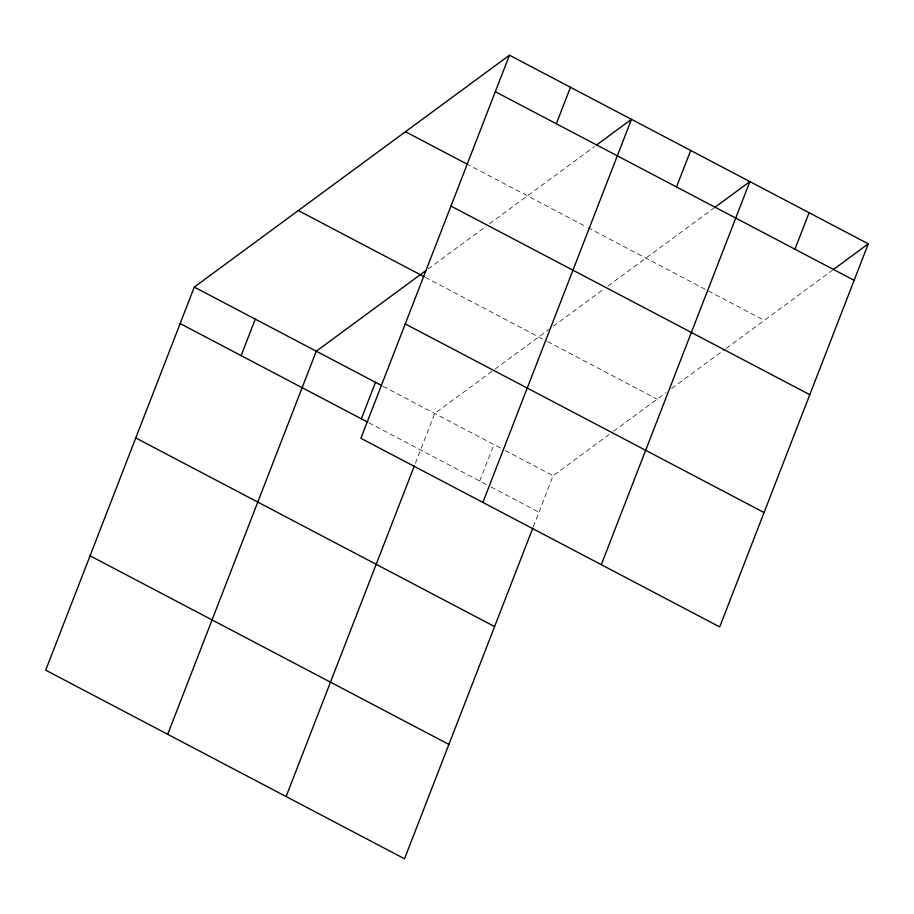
<?xml version="1.0" encoding="UTF-8"?>
<svg xmlns="http://www.w3.org/2000/svg" width="914" height="914" viewBox="0 0 914 914"><rect width="100%" height="100%" fill="white"/><g stroke="black" fill="none" stroke-linecap="round" stroke-linejoin="round"><path stroke-width="0.69" stroke-dasharray="4.57 3.43" d="M415.402 463.238L434.71 413.448L493.983 369.85M479.759 481.061L493.914 444.57M533.296 526.818L553.119 475.703L609.044 434.561M428.118 268.945L485.048 227.06M489.516 223.77L594.568 146.491M495.102 369.028L548.766 329.543M553.233 326.264L603.457 289.304M607.924 286.025L715.216 207.09M613.511 431.271L666.066 392.609M671.641 388.507L725.225 349.091M726.344 348.268L833.625 269.333M466.46 163.789L586.674 226.98M587.931 227.643L764.287 320.346M425.341 277.342L546.275 340.911M547.532 341.573L657.132 399.178M383.057 386.302L503.991 449.871M505.259 450.533L553.119 475.703M368.902 422.794L489.835 486.362M491.104 487.025L538.974 512.183"/><path stroke-width="1.37" d="M509.475 55.206L360.881 438.297L719.706 626.924L868.3 243.832L509.475 55.206L194.294 287.076L45.7 670.168L404.525 858.794L532.782 528.143M241.136 355.626L255.292 319.135M167.708 734.296L316.29 351.204L425.89 270.578M361.35 418.818L375.505 382.326M286.116 796.551L414.362 465.9M556.318 123.767L570.473 87.276M482.878 502.437L631.471 119.334L596.808 144.846M676.531 186.947L690.676 150.467M601.298 564.681L749.891 181.589L715.216 207.09M794.94 249.202L809.096 212.711M833.625 269.333L868.3 243.832M495.319 91.697L854.144 280.324M405.462 131.719L466.46 163.789M450.956 206.073L809.781 394.699M298.307 210.551L424.085 276.679M405.245 323.922L764.07 512.548M194.294 287.076L381.801 385.639M180.138 323.556L367.645 422.131M135.775 437.943L494.6 626.57M90.063 555.792L448.9 744.419"/></g></svg>
